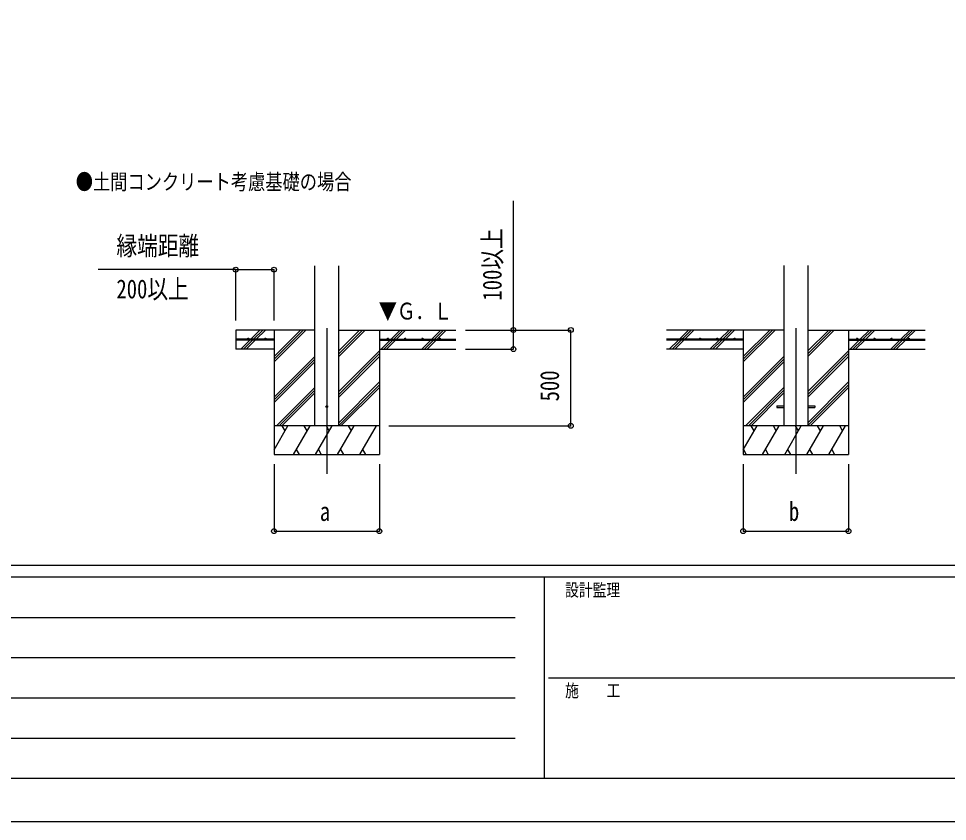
# Model space of a CAD drawing. Units: millimetres, scale not verified. Extents: x -12615 to 12615, y -8910 to 8910.
# Drawn here: x -6659 to -1808, y -8910 to -4719 of the extents above; entities that cross this region are included whole.
import ezdxf
from ezdxf.enums import TextEntityAlignment as Align

# ---------------------------------------------------------------- set-up
doc = ezdxf.new("R2010")
doc.units = ezdxf.units.MM
doc.header["$LTSCALE"] = 40
for name, color, linetype in [('0-2_USER1', 3, 'Continuous'), ('0-4_YKK_12', 2, 'Continuous'), ('0-5_YKK_13', 4, 'Continuous'), ('0-6_YKK_A1', 4, 'Continuous'), ('0-7_YKK_D', 6, 'Continuous'), ('0-8_YKK_ZWAK', 7, 'Continuous')]:
    doc.layers.add(name, color=color, linetype=linetype)
doc.styles.add('ＭＳ ゴシック', font='')
doc.styles.get('ＭＳ ゴシック').set_extended_font_data('MS Gothic')

msp = doc.modelspace()

# ---------------------------------------------------------------- linework, layer by layer
at = {"layer": '0-4_YKK_12'}
for p, q in [((-5049.94, -6335.79), (-5049.94, -7095)), ((-2599.94, -6335.79), (-2599.94, -7095))]:
    msp.add_line(p, q, dxfattribs=at)
at = {"layer": '0-5_YKK_13'}
for p, q in [((-2699.94, -6740.5), (-2699.94, -6749.5)), ((-2699.94, -6740.5), (-2662.44, -6740.5)), ((-2537.44, -6740.5), (-2499.94, -6740.5)), ((-2499.94, -6740.5), (-2499.94, -6749.5)), ((-2699.94, -6749.5), (-2662.44, -6749.5)), ((-2537.44, -6749.5), (-2499.94, -6749.5))]:
    msp.add_line(p, q, dxfattribs=at)
msp.add_circle((-5049.94, -6745), 5, dxfattribs=at)
at = {"layer": '0-6_YKK_A1'}
for p, q in [((-5112.44, -6845), (-5112.44, -6009.65)), ((-4987.44, -6845), (-4987.44, -6009.65)), ((-2662.44, -6008.65), (-2662.44, -6845)), ((-2537.44, -6008.65), (-2537.44, -6845)), ((-5445.98, -6392.5), (-5398.48, -6345)), ((-5431.83, -6392.5), (-5384.33, -6345)), ((-5417.69, -6392.5), (-5370.19, -6345)), ((-5324.94, -6345), (-5324.94, -6995)), ((-5324.94, -6511.88), (-5158.06, -6345)), ((-5324.94, -6497.74), (-5172.2, -6345)), ((-5324.94, -6483.6), (-5186.34, -6345)), ((-4987.44, -6482.75), (-4849.69, -6345)), ((-4987.44, -6468.61), (-4863.83, -6345)), ((-4987.44, -6454.46), (-4877.98, -6345)), ((-4987.44, -6345), (-4374.94, -6345)), ((-4774.94, -6345), (-4774.94, -6995)), ((-4713.34, -6392.5), (-4665.84, -6345)), ((-4699.2, -6392.5), (-4651.7, -6345)), ((-4685.06, -6392.5), (-4637.56, -6345)), ((-4501.21, -6392.5), (-4453.71, -6345)), ((-4487.07, -6392.5), (-4439.57, -6345)), ((-4472.93, -6392.5), (-4425.43, -6345)), ((-2662.44, -6345), (-3274.94, -6345)), ((-3208.11, -6392.5), (-3160.61, -6345)), ((-3189.11, -6387.64), (-3146.47, -6345)), ((-3179.82, -6392.5), (-3132.32, -6345)), ((-2995.98, -6392.5), (-2948.48, -6345)), ((-2981.83, -6392.5), (-2934.33, -6345)), ((-2967.69, -6392.5), (-2920.19, -6345)), ((-2874.94, -6345), (-2874.94, -6995)), ((-2874.94, -6511.88), (-2708.06, -6345)), ((-2874.94, -6497.74), (-2722.2, -6345)), ((-2874.94, -6483.6), (-2736.34, -6345)), ((-2537.44, -6482.75), (-2399.69, -6345)), ((-2537.44, -6468.61), (-2413.83, -6345)), ((-2537.44, -6454.46), (-2427.98, -6345)), ((-2537.44, -6345), (-1924.94, -6345)), ((-2324.94, -6345), (-2324.94, -6995)), ((-2263.34, -6392.5), (-2215.84, -6345)), ((-2249.2, -6392.5), (-2201.7, -6345)), ((-2235.06, -6392.5), (-2187.56, -6345)), ((-2051.21, -6392.5), (-2003.71, -6345)), ((-2037.07, -6392.5), (-1989.57, -6345)), ((-2022.93, -6392.5), (-1975.43, -6345)), ((-5324.94, -6392.5), (-5524.94, -6392.5)), ((-5324.94, -6397.5), (-5524.94, -6397.5)), ((-5497.07, -6443.6), (-5450.98, -6397.5)), ((-5484.33, -6445), (-5436.83, -6397.5)), ((-5470.19, -6445), (-5422.69, -6397.5)), ((-5324.94, -6392.5), (-5324.94, -6397.5)), ((-4774.94, -6392.5), (-4374.94, -6392.5)), ((-4774.94, -6392.5), (-4774.94, -6397.5)), ((-4774.94, -6397.5), (-4374.94, -6397.5)), ((-4765.84, -6445), (-4718.34, -6397.5)), ((-4751.7, -6445), (-4704.2, -6397.5)), ((-4737.56, -6445), (-4690.06, -6397.5)), ((-4553.71, -6445), (-4506.21, -6397.5)), ((-4539.57, -6445), (-4492.07, -6397.5)), ((-4525.43, -6445), (-4477.93, -6397.5)), ((-2874.94, -6392.5), (-3274.94, -6392.5)), ((-2874.94, -6397.5), (-3274.94, -6397.5)), ((-3260.61, -6445), (-3213.11, -6397.5)), ((-3246.47, -6445), (-3198.97, -6397.5)), ((-3232.32, -6445), (-3184.82, -6397.5)), ((-3193.97, -6392.5), (-3192.3, -6390.83)), ((-3047.07, -6443.6), (-3000.98, -6397.5)), ((-3034.33, -6445), (-2986.83, -6397.5)), ((-3020.19, -6445), (-2972.69, -6397.5)), ((-2874.94, -6392.5), (-2874.94, -6397.5)), ((-2324.94, -6392.5), (-1924.94, -6392.5)), ((-2324.94, -6392.5), (-2324.94, -6397.5)), ((-2324.94, -6397.5), (-1924.94, -6397.5)), ((-2315.84, -6445), (-2268.34, -6397.5)), ((-2301.7, -6445), (-2254.2, -6397.5)), ((-2287.56, -6445), (-2240.06, -6397.5)), ((-2103.71, -6445), (-2056.21, -6397.5)), ((-2089.57, -6445), (-2042.07, -6397.5)), ((-2075.43, -6445), (-2027.93, -6397.5)), ((-5324.94, -6445), (-5524.94, -6445)), ((-4774.94, -6445), (-4374.94, -6445)), ((-2874.94, -6445), (-3274.94, -6445)), ((-2324.94, -6445), (-1924.94, -6445)), ((-5324.94, -6695.73), (-5112.44, -6483.23)), ((-5324.94, -6709.87), (-5112.44, -6497.37)), ((-4987.44, -6666.59), (-4774.94, -6454.1)), ((-4987.44, -6680.74), (-4774.94, -6468.24)), ((-4987.44, -6694.88), (-4774.94, -6482.38)), ((-2874.94, -6695.73), (-2662.44, -6483.23)), ((-2874.94, -6709.87), (-2662.44, -6497.37)), ((-2537.44, -6666.59), (-2324.94, -6454.1)), ((-2537.44, -6680.74), (-2324.94, -6468.24)), ((-2537.44, -6694.88), (-2324.94, -6482.38)), ((-5324.94, -6724.01), (-5112.44, -6511.51)), ((-2874.94, -6724.01), (-2662.44, -6511.51)), ((-5312.08, -6845), (-5112.44, -6645.36)), ((-4987.44, -6828.72), (-4774.94, -6616.23)), ((-4987.44, -6842.87), (-4774.94, -6630.37)), ((-4975.43, -6845), (-4774.94, -6644.51)), ((-2862.08, -6845), (-2662.44, -6645.36)), ((-2537.44, -6828.72), (-2324.94, -6616.23)), ((-2537.44, -6842.87), (-2324.94, -6630.37)), ((-2525.43, -6845), (-2324.94, -6644.51)), ((-5297.94, -6845), (-5112.44, -6659.5)), ((-5283.8, -6845), (-5112.44, -6673.64)), ((-2847.94, -6845), (-2662.44, -6659.5)), ((-2833.8, -6845), (-2662.44, -6673.64)), ((-4774.94, -6845), (-5324.94, -6845)), ((-5324.94, -6970.45), (-5252.51, -6845)), ((-5267.51, -6870.98), (-5282.51, -6845)), ((-5223.64, -6995), (-5137.04, -6845)), ((-5152.04, -6870.98), (-5167.04, -6845)), ((-5108.17, -6995), (-5021.57, -6845)), ((-5036.57, -6870.98), (-5051.57, -6845)), ((-4992.7, -6995), (-4906.1, -6845)), ((-4921.1, -6870.98), (-4936.1, -6845)), ((-4877.23, -6995), (-4790.63, -6845)), ((-4820.63, -6845), (-4820.63, -6845)), ((-2324.94, -6845), (-2874.94, -6845)), ((-2874.94, -6970.45), (-2802.51, -6845)), ((-2817.51, -6870.98), (-2832.51, -6845)), ((-2773.64, -6995), (-2687.04, -6845)), ((-2702.04, -6870.98), (-2717.04, -6845)), ((-2658.17, -6995), (-2571.57, -6845)), ((-2586.57, -6870.98), (-2601.57, -6845)), ((-2542.7, -6995), (-2456.1, -6845)), ((-2471.1, -6870.98), (-2486.1, -6845)), ((-2427.23, -6995), (-2340.63, -6845)), ((-2355.63, -6870.98), (-2370.63, -6845)), ((-5208.65, -6969.02), (-5193.65, -6995)), ((-5093.18, -6969.02), (-5078.18, -6995)), ((-4977.7, -6969.02), (-4962.7, -6995)), ((-4862.24, -6969.02), (-4847.24, -6995)), ((-2874.11, -6969.02), (-2859.12, -6995)), ((-2758.65, -6969.02), (-2743.65, -6995)), ((-2643.18, -6969.02), (-2628.18, -6995)), ((-2527.7, -6969.02), (-2512.7, -6995)), ((-2412.24, -6969.02), (-2397.24, -6995)), ((-5324.94, -6995), (-4774.94, -6995)), ((-2874.94, -6995), (-2324.94, -6995))]:
    msp.add_line(p, q, dxfattribs=at)
msp.add_lwpolyline([(-5112.44, -6345), (-5524.94, -6345), (-5524.94, -6445)], dxfattribs=at)
for centre in [(-5459.94, -6390), (-5369.94, -6390), (-4729.94, -6390), (-4639.94, -6390), (-4549.94, -6390), (-4459.94, -6390), (-3189.94, -6390), (-3099.94, -6390), (-3009.94, -6390), (-2919.94, -6390), (-2279.94, -6390), (-2189.94, -6390), (-2099.94, -6390), (-2009.94, -6390)]:
    msp.add_circle(centre, 2.5, dxfattribs=at)
at = {"layer": '0-7_YKK_D'}
for p, q in [((-5524.94, -6029.74), (-6242.75, -6029.74)), ((-5524.94, -6295), (-5524.94, -6028.74)), ((-5524.94, -6029.74), (-5324.94, -6029.74)), ((-5324.94, -6295), (-5324.94, -6028.74)), ((-4324.94, -6345), (-3773.94, -6345)), ((-4324.94, -6345), (-4073.94, -6345)), ((-3774.94, -6845), (-3774.94, -6345)), ((-4324.94, -6445), (-4073.94, -6445)), ((-4724.94, -6845), (-3773.94, -6845)), ((-5324.94, -7045), (-5324.94, -7396)), ((-4774.94, -7045), (-4774.94, -7396)), ((-2874.94, -7045), (-2874.94, -7396)), ((-2324.94, -7045), (-2324.94, -7396)), ((-5324.94, -7395), (-4774.94, -7395)), ((-2874.94, -7395), (-2324.94, -7395))]:
    msp.add_line(p, q, dxfattribs=at)
msp.add_lwpolyline([(-4074.94, -6445), (-4074.94, -6345), (-4074.94, -5669.8)], dxfattribs=at)
for centre in [(-5524.94, -6029.74), (-5324.94, -6029.74), (-4074.94, -6345), (-3774.94, -6345), (-4074.94, -6445), (-3774.94, -6845), (-5324.94, -7395), (-4774.94, -7395), (-2874.94, -7395), (-2324.94, -7395)]:
    msp.add_circle(centre, 12.75, dxfattribs=at)
at = {"layer": '0-8_YKK_ZWAK'}
for p, q in [((11685.06, -7575), (-11714.94, -7575)), ((-3914.94, -7635), (-11714.94, -7635)), ((-3914.94, -7635), (-3914.94, -8685)), ((-14.94, -7635), (-3914.94, -7635)), ((-11587.44, -7845), (-4064.94, -7845)), ((-11587.44, -8055), (-4064.94, -8055)), ((-3892.44, -8160), (-14.94, -8160)), ((-11587.44, -8265), (-4064.94, -8265)), ((-11587.44, -8475), (-4064.94, -8475)), ((-11714.94, -8685), (-3914.94, -8685)), ((-3914.94, -8685), (-14.94, -8685))]:
    msp.add_line(p, q, dxfattribs=at)
msp.add_lwpolyline([(-12615, -8910), (12615, -8910), (12615, 8910), (-12615, 8910)], close=True, dxfattribs=at)

# ---------------------------------------------------------------- texts
at = {"layer": '0-2_USER1', "style": 'ＭＳ ゴシック', "width": 0.8}
msp.add_text('●土間コンクリート考慮基礎の場合', height=82.48, dxfattribs=at).set_placement((-6360.57, -5637.22), align=Align.BOTTOM_LEFT)
at = {"layer": '0-6_YKK_A1', "style": 'ＭＳ ゴシック', "width": 0.8}
msp.add_text('▼Ｇ．Ｌ', height=87.98, dxfattribs=at).set_placement((-4778.81, -6316.55), align=Align.BOTTOM_LEFT)
at = {"layer": '0-7_YKK_D', "style": 'ＭＳ ゴシック', "width": 0.8}
for s, p in [('100以上', (-4106.94, -6191.4)), ('500', (-3806.94, -6717.4))]:
    msp.add_text(s, height=98.97, rotation=90, dxfattribs=at).set_placement(p, align=Align.BOTTOM_LEFT)
for s, p in [('縁端距離', (-6148.14, -5984.74)), ('200以上', (-6148.14, -6209.74)), ('a', (-5085.94, -7371)), ('b', (-2635.94, -7371))]:
    msp.add_text(s, height=98.97, dxfattribs=at).set_placement(p, align=Align.BOTTOM_LEFT)
at = {"layer": '0-8_YKK_ZWAK', "style": 'ＭＳ ゴシック', "width": 0.8}
for s, p in [('設計監理', (-3804.94, -7755)), ('施\u3000\u3000工', (-3804.94, -8280))]:
    msp.add_text(s, height=65.98, dxfattribs=at).set_placement(p, align=Align.BOTTOM_LEFT)

doc.saveas('drawing.dxf')
